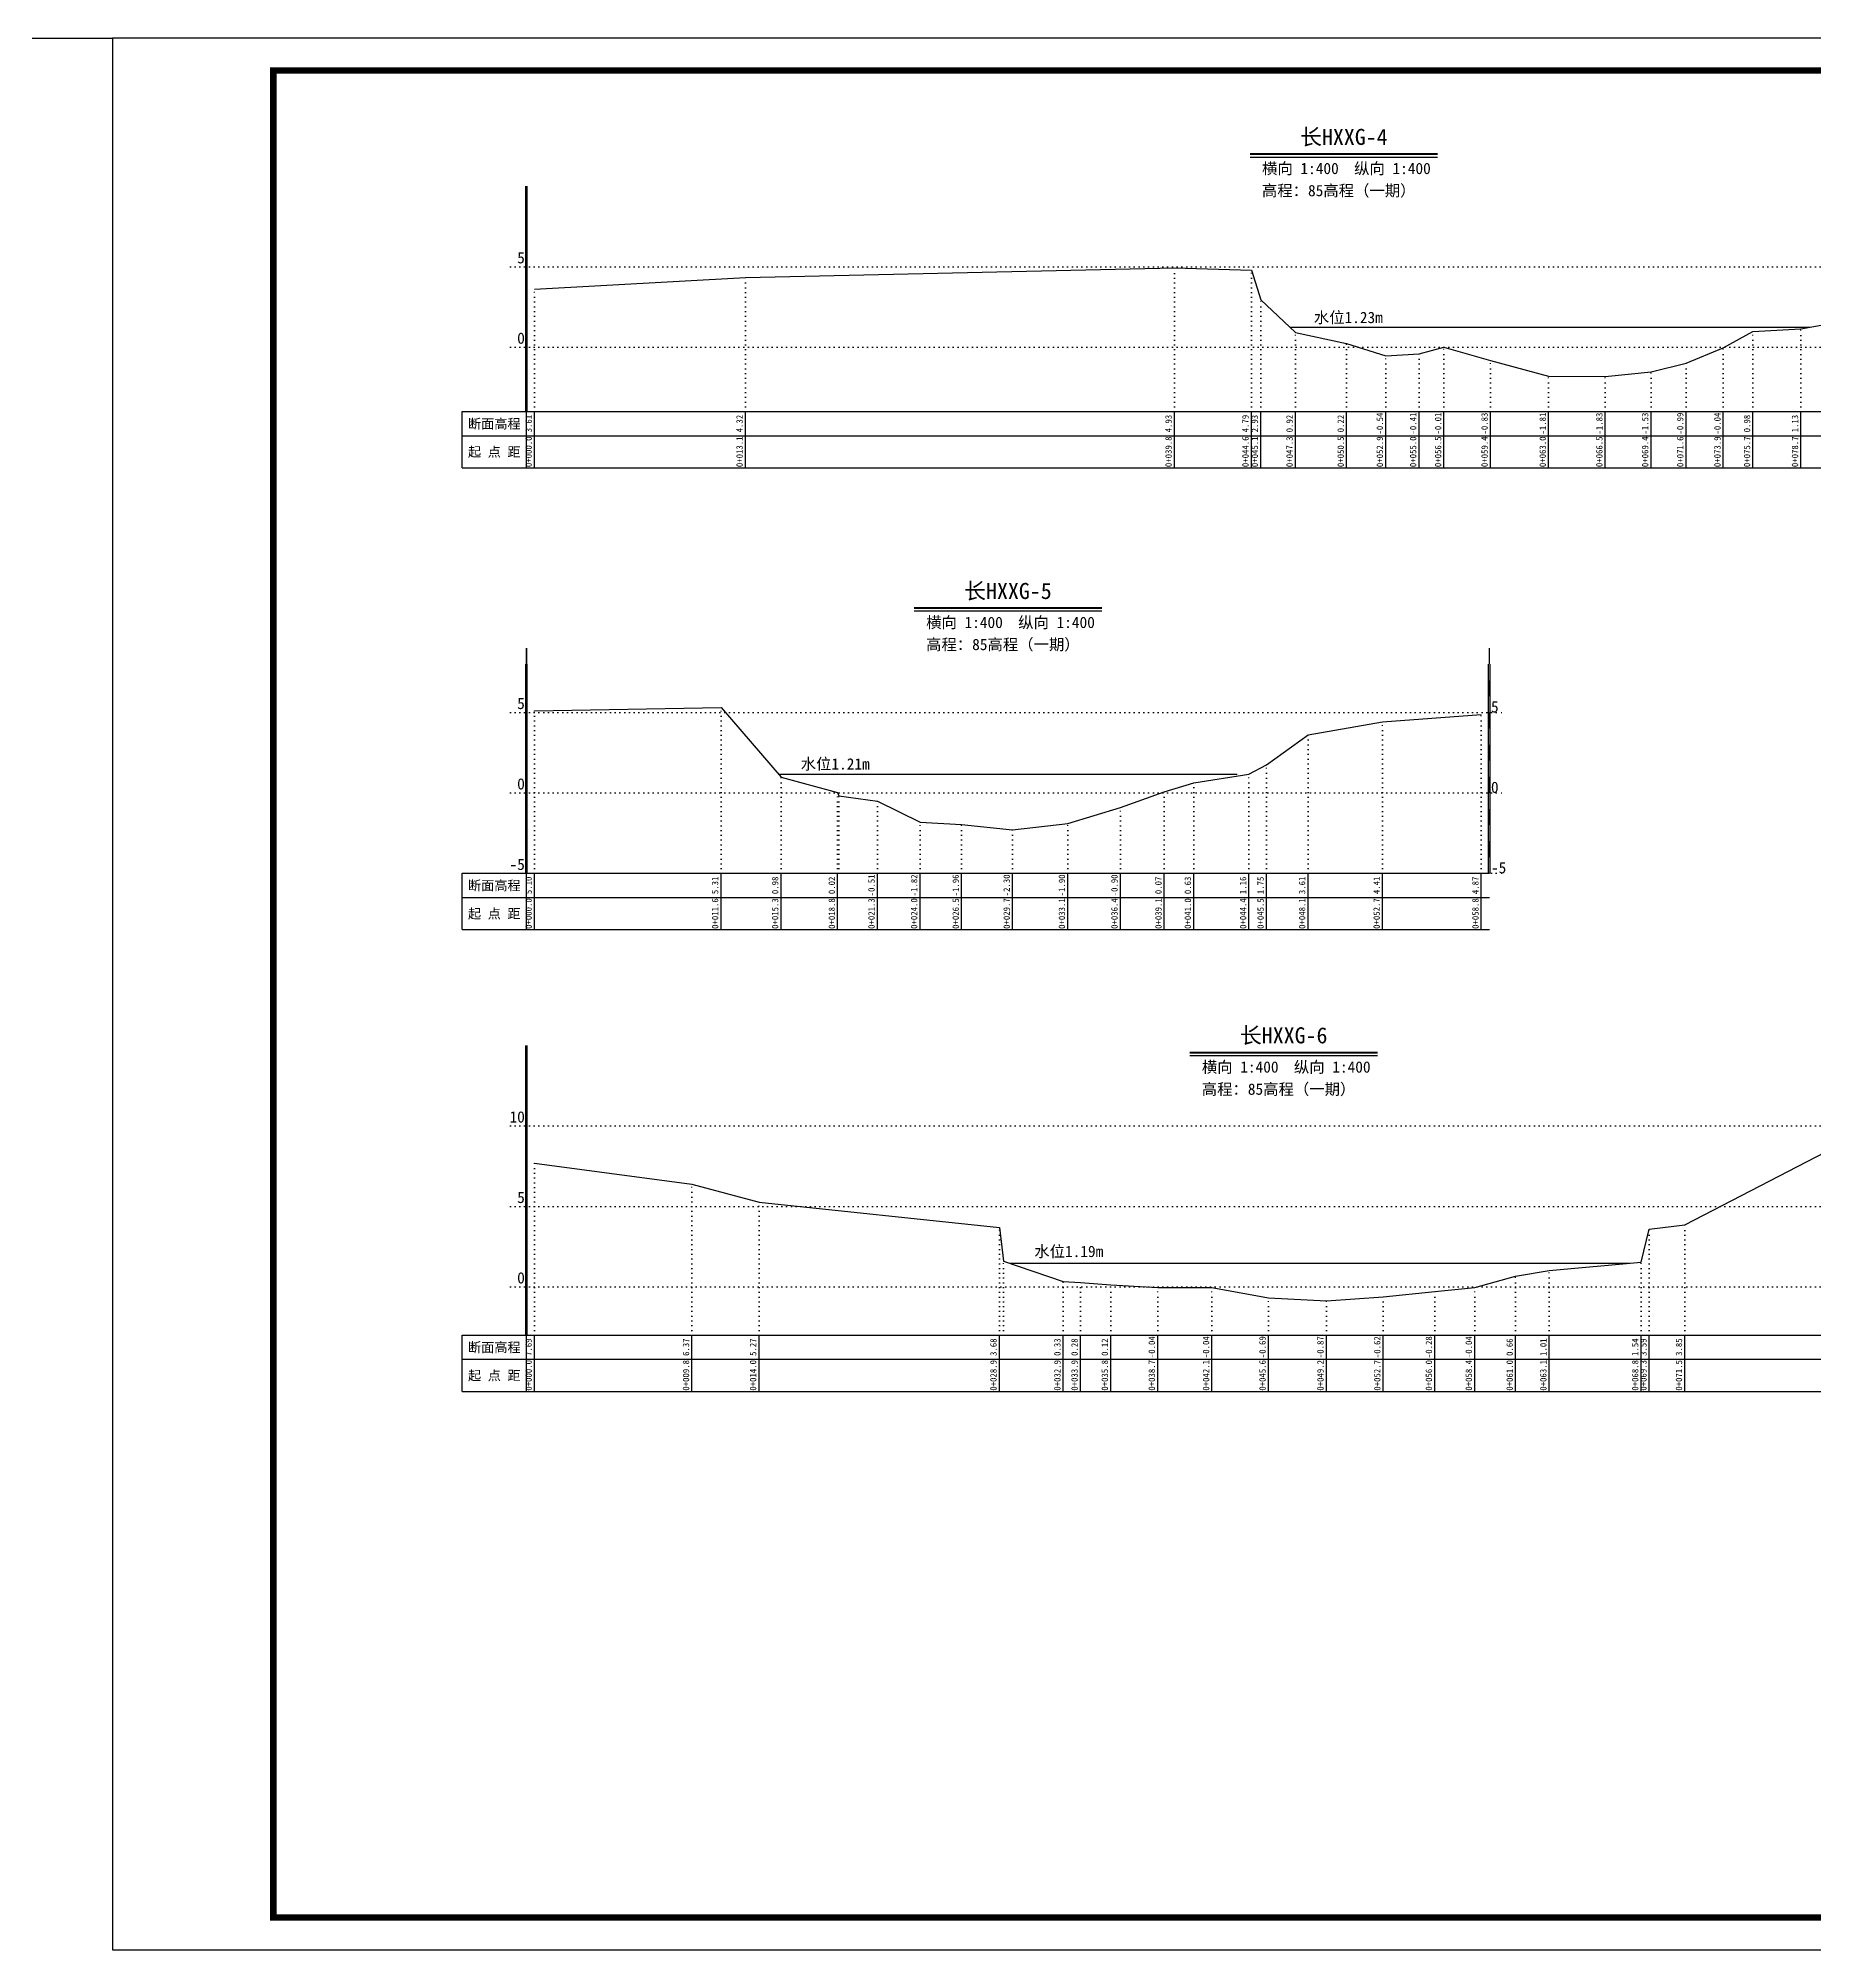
# Model space of a CAD drawing. Header units: millimetres. Extents: x 518104 to 520297, y 3371901 to 3372198.
# Drawn here: x 518535.9 to 518811.9, y 3371900.9 to 3372197.9 of the extents above; entities that cross this region are included whole.
import ezdxf
from ezdxf.enums import TextEntityAlignment as Align

# ---------------------------------------------------------------- set-up
doc = ezdxf.new("R2010")
doc.units = ezdxf.units.MM
doc.header["$LTSCALE"] = 0.4
doc.header["$MEASUREMENT"] = 0
doc.linetypes.add('X4', pattern=[1.6, 0, -1.6])
for name, color, linetype in [('DMX', 1, 'Continuous'), ('zdm1', 5, 'Continuous'), ('ZDMT5', 3, 'Continuous'), ('图框', 7, 'Continuous'), ('断面名称', 5, 'Continuous'), ('比例尺', 3, 'Continuous'), ('水位', 4, 'Continuous')]:
    doc.layers.add(name, color=color, linetype=linetype)
doc.styles.add('HDM', font='仿宋_GB2312.ttf')

msp = doc.modelspace()

# ---------------------------------------------------------------- linework, layer by layer
at = {"linetype": 'Continuous'}
msp.add_lwpolyline([(518524.36, 3372197.87), (518547.42, 3372197.87)], dxfattribs=at)
at = {"layer": 'DMX', "linetype": 'Continuous', "flags": 128}
for points in [[(518612.99, 3372158.9), (518645.77, 3372160.67), (518712.42, 3372162.2), (518724.37, 3372161.85), (518725.82, 3372157.2), (518731.22, 3372152.17), (518739.17, 3372150.42), (518745.24, 3372148.52), (518750.42, 3372148.85), (518754.29, 3372149.85), (518761.52, 3372147.8), (518770.54, 3372145.35), (518779.34, 3372145.3), (518786.47, 3372146.05), (518791.92, 3372147.4), (518797.69, 3372149.77), (518802.29, 3372152.32), (518809.74, 3372152.7), (518814.04, 3372153.52), (518815.37, 3372156.05), (518836.99, 3372161.67), (518851.52, 3372168.37), (518861.89, 3372168.37), (518864.47, 3372167.55)], [(518612.99, 3372093.37), (518641.97, 3372093.9), (518651.29, 3372083.07), (518660.09, 3372080.67), (518660.29, 3372080.15), (518666.27, 3372079.35), (518672.89, 3372076.07), (518679.34, 3372075.72), (518687.27, 3372074.87), (518695.84, 3372075.87), (518704.02, 3372078.37), (518710.84, 3372080.8), (518715.42, 3372082.2), (518723.99, 3372083.52), (518726.72, 3372085), (518733.17, 3372089.65), (518744.74, 3372091.65), (518760.09, 3372092.8)], [(518612.99, 3372023.1), (518637.44, 3372019.8), (518647.87, 3372017.05), (518685.22, 3372013.07), (518685.84, 3372007.87), (518695.14, 3372004.7), (518697.82, 3372004.57), (518702.52, 3372004.17), (518709.82, 3372003.77), (518718.24, 3372003.77), (518727.02, 3372002.15), (518736.02, 3372001.7), (518744.84, 3372002.32), (518752.87, 3372003.17), (518759.07, 3372003.77), (518765.42, 3372005.52), (518770.64, 3372006.4), (518784.92, 3372007.72), (518786.19, 3372012.85), (518791.72, 3372013.5), (518828.24, 3372032.39), (518835.29, 3372031.85), (518845.77, 3372031.87)]]:
    msp.add_lwpolyline(points, dxfattribs=at)
at = {"layer": 'zdm1', "linetype": 'Continuous'}
for p, q in [((518611.62, 3372139.87), (518611.62, 3372174.87)), ((518611.87, 3372139.87), (518611.87, 3372174.87)), ((518601.74, 3372139.87), (518612.99, 3372139.87)), ((518601.74, 3372131.12), (518601.74, 3372139.87)), ((518611.74, 3372131.12), (518611.74, 3372139.87)), ((518612.99, 3372139.87), (518865.72, 3372139.87)), ((518601.74, 3372136.12), (518865.72, 3372136.12)), ((518601.74, 3372131.12), (518865.72, 3372131.12)), ((518611.62, 3372068.12), (518611.62, 3372100.62)), ((518611.87, 3372068.12), (518611.87, 3372100.62)), ((518761.22, 3372068.12), (518761.22, 3372100.62)), ((518761.47, 3372068.12), (518761.47, 3372100.62)), ((518601.74, 3372068.12), (518612.99, 3372068.12)), ((518601.74, 3372059.37), (518601.74, 3372068.12)), ((518611.74, 3372059.37), (518611.74, 3372068.12)), ((518612.99, 3372068.12), (518761.34, 3372068.12)), ((518601.74, 3372064.37), (518761.34, 3372064.37)), ((518601.74, 3372059.37), (518761.34, 3372059.37)), ((518611.62, 3371996.37), (518611.62, 3372041.37)), ((518611.87, 3371996.37), (518611.87, 3372041.37)), ((518601.74, 3371996.37), (518612.99, 3371996.37)), ((518601.74, 3371987.62), (518601.74, 3371996.37)), ((518611.74, 3371987.62), (518611.74, 3371996.37)), ((518612.99, 3371996.37), (518847.02, 3371996.37)), ((518601.74, 3371992.62), (518847.02, 3371992.62)), ((518601.74, 3371987.62), (518847.02, 3371987.62))]:
    msp.add_line(p, q, dxfattribs=at)
at = {"layer": 'zdm1', "linetype": 'X4'}
for p, q in [((518609.24, 3372162.37), (518868.22, 3372162.37)), ((518609.24, 3372149.87), (518868.22, 3372149.87)), ((518609.24, 3372093.12), (518763.84, 3372093.12)), ((518609.24, 3372080.62), (518763.84, 3372080.62)), ((518609.24, 3372068.12), (518763.84, 3372068.12)), ((518609.24, 3372028.87), (518849.52, 3372028.87)), ((518609.24, 3372016.37), (518849.52, 3372016.37)), ((518609.24, 3372003.87), (518849.52, 3372003.87))]:
    msp.add_line(p, q, dxfattribs=at)
at = {"layer": 'zdm1', "linetype": 'Continuous', "flags": 128}
for points in [[(518611.74, 3372172.37, 0.25, 0.25, 0), (518611.74, 3372174.87, 0.25, 0.25, 0)], [(518611.74, 3372167.37, 0.25, 0.25, 0), (518611.74, 3372169.87, 0.25, 0.25, 0)], [(518611.74, 3372162.37, 0.25, 0.25, 0), (518611.74, 3372164.87, 0.25, 0.25, 0)], [(518611.74, 3372157.37, 0.25, 0.25, 0), (518611.74, 3372159.87, 0.25, 0.25, 0)], [(518611.74, 3372152.37, 0.25, 0.25, 0), (518611.74, 3372154.87, 0.25, 0.25, 0)], [(518611.74, 3372147.37, 0.25, 0.25, 0), (518611.74, 3372149.87, 0.25, 0.25, 0)], [(518611.74, 3372142.37, 0.25, 0.25, 0), (518611.74, 3372144.87, 0.25, 0.25, 0)], [(518611.74, 3372100.62, 0.25, 0.25, 0), (518611.74, 3372103.12, 0.25, 0.25, 0)], [(518761.34, 3372100.62, 0.25, 0.25, 0), (518761.34, 3372103.12, 0.25, 0.25, 0)], [(518611.74, 3372095.62, 0.25, 0.25, 0), (518611.74, 3372098.12, 0.25, 0.25, 0)], [(518761.34, 3372095.62, 0.25, 0.25, 0), (518761.34, 3372098.12, 0.25, 0.25, 0)], [(518611.74, 3372090.62, 0.25, 0.25, 0), (518611.74, 3372093.12, 0.25, 0.25, 0)], [(518761.34, 3372090.62, 0.25, 0.25, 0), (518761.34, 3372093.12, 0.25, 0.25, 0)], [(518611.74, 3372085.62, 0.25, 0.25, 0), (518611.74, 3372088.12, 0.25, 0.25, 0)], [(518761.34, 3372085.62, 0.25, 0.25, 0), (518761.34, 3372088.12, 0.25, 0.25, 0)], [(518611.74, 3372080.62, 0.25, 0.25, 0), (518611.74, 3372083.12, 0.25, 0.25, 0)], [(518761.34, 3372080.62, 0.25, 0.25, 0), (518761.34, 3372083.12, 0.25, 0.25, 0)], [(518611.74, 3372075.62, 0.25, 0.25, 0), (518611.74, 3372078.12, 0.25, 0.25, 0)], [(518761.34, 3372075.62, 0.25, 0.25, 0), (518761.34, 3372078.12, 0.25, 0.25, 0)], [(518611.74, 3372070.62, 0.25, 0.25, 0), (518611.74, 3372073.12, 0.25, 0.25, 0)], [(518761.34, 3372070.62, 0.25, 0.25, 0), (518761.34, 3372073.12, 0.25, 0.25, 0)], [(518611.74, 3372038.87, 0.25, 0.25, 0), (518611.74, 3372041.37, 0.25, 0.25, 0)], [(518611.74, 3372033.87, 0.25, 0.25, 0), (518611.74, 3372036.37, 0.25, 0.25, 0)], [(518611.74, 3372028.87, 0.25, 0.25, 0), (518611.74, 3372031.37, 0.25, 0.25, 0)], [(518611.74, 3372023.87, 0.25, 0.25, 0), (518611.74, 3372026.37, 0.25, 0.25, 0)], [(518611.74, 3372018.87, 0.25, 0.25, 0), (518611.74, 3372021.37, 0.25, 0.25, 0)], [(518611.74, 3372013.87, 0.25, 0.25, 0), (518611.74, 3372016.37, 0.25, 0.25, 0)], [(518611.74, 3372008.87, 0.25, 0.25, 0), (518611.74, 3372011.37, 0.25, 0.25, 0)], [(518611.74, 3372003.87, 0.25, 0.25, 0), (518611.74, 3372006.37, 0.25, 0.25, 0)], [(518611.74, 3371998.87, 0.25, 0.25, 0), (518611.74, 3372001.37, 0.25, 0.25, 0)]]:
    msp.add_lwpolyline(points, format="xyseb", dxfattribs=at)
at = {"layer": 'ZDMT5', "linetype": 'X4'}
for p, q in [((518712.42, 3372139.87), (518712.42, 3372162.2)), ((518724.37, 3372139.87), (518724.37, 3372161.85)), ((518612.99, 3372139.87), (518612.99, 3372158.9)), ((518645.77, 3372139.87), (518645.77, 3372160.67)), ((518725.82, 3372139.87), (518725.82, 3372157.2)), ((518731.22, 3372139.87), (518731.22, 3372152.17)), ((518739.17, 3372139.87), (518739.17, 3372150.42)), ((518802.29, 3372139.87), (518802.29, 3372152.32)), ((518809.74, 3372139.87), (518809.74, 3372152.7)), ((518745.24, 3372139.87), (518745.24, 3372148.52)), ((518750.42, 3372139.87), (518750.42, 3372148.85)), ((518754.29, 3372139.87), (518754.29, 3372149.85)), ((518761.52, 3372139.87), (518761.52, 3372147.8)), ((518791.92, 3372139.87), (518791.92, 3372147.4)), ((518797.69, 3372139.87), (518797.69, 3372149.77)), ((518770.54, 3372139.87), (518770.54, 3372145.35)), ((518779.34, 3372139.87), (518779.34, 3372145.3)), ((518786.47, 3372139.87), (518786.47, 3372146.05)), ((518641.97, 3372068.12), (518641.97, 3372093.9)), ((518612.99, 3372068.12), (518612.99, 3372093.37)), ((518744.74, 3372068.12), (518744.74, 3372091.65)), ((518760.09, 3372068.12), (518760.09, 3372092.8)), ((518733.17, 3372068.12), (518733.17, 3372089.65)), ((518726.72, 3372068.12), (518726.72, 3372085)), ((518651.29, 3372068.12), (518651.29, 3372083.07)), ((518715.42, 3372068.12), (518715.42, 3372082.2)), ((518723.99, 3372068.12), (518723.99, 3372083.52)), ((518660.09, 3372068.12), (518660.09, 3372080.67)), ((518660.29, 3372068.12), (518660.29, 3372080.15)), ((518666.27, 3372068.12), (518666.27, 3372079.35)), ((518710.84, 3372068.12), (518710.84, 3372080.8)), ((518672.89, 3372068.12), (518672.89, 3372076.07)), ((518679.34, 3372068.12), (518679.34, 3372075.72)), ((518695.84, 3372068.12), (518695.84, 3372075.87)), ((518704.02, 3372068.12), (518704.02, 3372078.37)), ((518687.27, 3372068.12), (518687.27, 3372074.87)), ((518612.99, 3371996.37), (518612.99, 3372023.1)), ((518637.44, 3371996.37), (518637.44, 3372019.8)), ((518647.87, 3371996.37), (518647.87, 3372017.05)), ((518791.72, 3371996.37), (518791.72, 3372013.5)), ((518685.22, 3371996.37), (518685.22, 3372013.07)), ((518786.19, 3371996.37), (518786.19, 3372012.85)), ((518685.84, 3371996.37), (518685.84, 3372007.87)), ((518784.92, 3371996.37), (518784.92, 3372007.72)), ((518695.14, 3371996.37), (518695.14, 3372004.7)), ((518697.82, 3371996.37), (518697.82, 3372004.57)), ((518765.42, 3371996.37), (518765.42, 3372005.52)), ((518770.64, 3371996.37), (518770.64, 3372006.4)), ((518702.52, 3371996.37), (518702.52, 3372004.17)), ((518709.82, 3371996.37), (518709.82, 3372003.77)), ((518718.24, 3371996.37), (518718.24, 3372003.77)), ((518727.02, 3371996.37), (518727.02, 3372002.15)), ((518736.02, 3371996.37), (518736.02, 3372001.7)), ((518744.84, 3371996.37), (518744.84, 3372002.32)), ((518752.87, 3371996.37), (518752.87, 3372003.17)), ((518759.07, 3371996.37), (518759.07, 3372003.77))]:
    msp.add_line(p, q, dxfattribs=at)
at = {"layer": 'ZDMT5', "linetype": 'Continuous'}
for p, q in [((518612.99, 3372131.12), (518612.99, 3372139.87)), ((518645.77, 3372131.12), (518645.77, 3372139.87)), ((518712.42, 3372131.12), (518712.42, 3372139.87)), ((518724.37, 3372131.12), (518724.37, 3372139.87)), ((518725.82, 3372131.12), (518725.82, 3372139.87)), ((518731.22, 3372131.12), (518731.22, 3372139.87)), ((518739.17, 3372131.12), (518739.17, 3372139.87)), ((518745.24, 3372131.12), (518745.24, 3372139.87)), ((518750.42, 3372131.12), (518750.42, 3372139.87)), ((518754.29, 3372131.12), (518754.29, 3372139.87)), ((518761.52, 3372131.12), (518761.52, 3372139.87)), ((518770.54, 3372131.12), (518770.54, 3372139.87)), ((518779.34, 3372131.12), (518779.34, 3372139.87)), ((518786.47, 3372131.12), (518786.47, 3372139.87)), ((518791.92, 3372131.12), (518791.92, 3372139.87)), ((518797.69, 3372131.12), (518797.69, 3372139.87)), ((518802.29, 3372131.12), (518802.29, 3372139.87)), ((518809.74, 3372131.12), (518809.74, 3372139.87)), ((518612.99, 3372059.37), (518612.99, 3372068.12)), ((518641.97, 3372059.37), (518641.97, 3372068.12)), ((518651.29, 3372059.37), (518651.29, 3372068.12)), ((518660.09, 3372059.37), (518660.09, 3372068.12)), ((518666.27, 3372059.37), (518666.27, 3372068.12)), ((518672.89, 3372059.37), (518672.89, 3372068.12)), ((518679.34, 3372059.37), (518679.34, 3372068.12)), ((518687.27, 3372059.37), (518687.27, 3372068.12)), ((518695.84, 3372059.37), (518695.84, 3372068.12)), ((518704.02, 3372059.37), (518704.02, 3372068.12)), ((518710.84, 3372059.37), (518710.84, 3372068.12)), ((518715.42, 3372059.37), (518715.42, 3372068.12)), ((518723.99, 3372059.37), (518723.99, 3372068.12)), ((518726.72, 3372059.37), (518726.72, 3372068.12)), ((518733.17, 3372059.37), (518733.17, 3372068.12)), ((518744.74, 3372059.37), (518744.74, 3372068.12)), ((518760.09, 3372059.37), (518760.09, 3372068.12)), ((518612.99, 3371987.62), (518612.99, 3371996.37)), ((518637.44, 3371987.62), (518637.44, 3371996.37)), ((518647.87, 3371987.62), (518647.87, 3371996.37)), ((518685.22, 3371987.62), (518685.22, 3371996.37)), ((518695.14, 3371987.62), (518695.14, 3371996.37)), ((518697.82, 3371987.62), (518697.82, 3371996.37)), ((518702.52, 3371987.62), (518702.52, 3371996.37)), ((518709.82, 3371987.62), (518709.82, 3371996.37)), ((518718.24, 3371987.62), (518718.24, 3371996.37)), ((518727.02, 3371987.62), (518727.02, 3371996.37)), ((518736.02, 3371987.62), (518736.02, 3371996.37)), ((518744.84, 3371987.62), (518744.84, 3371996.37)), ((518752.87, 3371987.62), (518752.87, 3371996.37)), ((518759.07, 3371987.62), (518759.07, 3371996.37)), ((518765.42, 3371987.62), (518765.42, 3371996.37)), ((518770.64, 3371987.62), (518770.64, 3371996.37)), ((518784.92, 3371987.62), (518784.92, 3371996.37)), ((518786.19, 3371987.62), (518786.19, 3371996.37)), ((518791.72, 3371987.62), (518791.72, 3371996.37))]:
    msp.add_line(p, q, dxfattribs=at)
at = {"layer": '图框', "flags": 128}
msp.add_lwpolyline([(518547.42, 3371900.87), (518967.42, 3371900.87), (518967.42, 3372197.87), (518547.42, 3372197.87)], close=True, dxfattribs=at)
at = {"layer": '图框', "const_width": 1, "flags": 128}
msp.add_lwpolyline([(518572.42, 3371905.87), (518962.42, 3371905.87), (518962.42, 3372192.87), (518572.42, 3372192.87)], close=True, dxfattribs=at)
at = {"layer": '比例尺', "color": 3, "linetype": 'Continuous', "lineweight": 40}
for p, q in [((518724.17, 3372179.91), (518753.29, 3372179.91)), ((518671.98, 3372109.38), (518701.11, 3372109.38)), ((518714.82, 3372040.3), (518743.94, 3372040.3))]:
    msp.add_line(p, q, dxfattribs=at)
at = {"layer": '比例尺', "color": 3, "linetype": 'Continuous'}
for p, q in [((518724.17, 3372179.41), (518753.29, 3372179.41)), ((518671.98, 3372108.88), (518701.11, 3372108.88)), ((518714.82, 3372039.8), (518743.94, 3372039.8))]:
    msp.add_line(p, q, dxfattribs=at)
at = {"layer": '水位', "color": 6, "linetype": 'Continuous', "flags": 128}
for points in [[(518730.36, 3372152.97), (518811.17, 3372152.97)], [(518650.9, 3372083.53), (518722.18, 3372083.53)], [(518686.77, 3372007.56), (518783.14, 3372007.56)]]:
    msp.add_lwpolyline(points, dxfattribs=at)

# ---------------------------------------------------------------- texts
at = {"layer": 'zdm1', "linetype": 'Continuous', "style": 'HDM'}
for s, p in [('5', (518611.49, 3372162.37)), ('0', (518611.49, 3372149.87)), ('5', (518611.49, 3372093.12)), ('0', (518611.49, 3372080.62)), ('-5', (518611.49, 3372068.12)), ('10', (518611.49, 3372028.87)), ('5', (518611.49, 3372016.37)), ('0', (518611.49, 3372003.87))]:
    msp.add_text(s, height=1.75, dxfattribs=at).set_placement(p, align=Align.BOTTOM_RIGHT)
for s, p in [('断面高程', (518606.74, 3372138)), ('起 点 距', (518606.74, 3372133.62)), ('断面高程', (518606.74, 3372066.25)), ('起 点 距', (518606.74, 3372061.87)), ('断面高程', (518606.74, 3371994.5)), ('起 点 距', (518606.74, 3371990.12))]:
    msp.add_text(s, height=1.5, dxfattribs=at).set_placement(p, align=Align.MIDDLE)
for s, p in [('5', (518761.59, 3372093.12)), ('0', (518761.59, 3372080.62)), ('-5', (518761.59, 3372068.12))]:
    msp.add_text(s, height=1.75, dxfattribs=at).set_placement(p)
at = {"layer": 'ZDMT5', "linetype": 'Continuous', "style": 'HDM'}
for s, p in [('3.61', (518612.87, 3372138)), ('4.32', (518645.64, 3372138)), ('4.93', (518712.29, 3372138)), ('4.79', (518724.24, 3372138)), ('2.93', (518725.69, 3372138)), ('0.92', (518731.09, 3372138)), ('0.22', (518739.04, 3372138)), ('-0.54', (518745.12, 3372138)), ('-0.41', (518750.29, 3372138)), ('-0.01', (518754.17, 3372138)), ('-0.83', (518761.39, 3372138)), ('-1.81', (518770.42, 3372138)), ('-1.83', (518779.22, 3372138)), ('-1.53', (518786.34, 3372138)), ('-0.99', (518791.79, 3372138)), ('-0.04', (518797.57, 3372138)), ('0.98', (518802.17, 3372138)), ('1.13', (518809.62, 3372138)), ('0+000.0', (518612.87, 3372133.62)), ('0+013.1', (518645.64, 3372133.62)), ('0+039.8', (518712.29, 3372133.62)), ('0+044.6', (518724.24, 3372133.62)), ('0+045.1', (518725.69, 3372133.62)), ('0+047.3', (518731.09, 3372133.62)), ('0+050.5', (518739.04, 3372133.62)), ('0+052.9', (518745.12, 3372133.62)), ('0+055.0', (518750.29, 3372133.62)), ('0+056.5', (518754.17, 3372133.62)), ('0+059.4', (518761.39, 3372133.62)), ('0+063.0', (518770.42, 3372133.62)), ('0+066.5', (518779.22, 3372133.62)), ('0+069.4', (518786.34, 3372133.62)), ('0+071.6', (518791.79, 3372133.62)), ('0+073.9', (518797.57, 3372133.62)), ('0+075.7', (518802.17, 3372133.62)), ('0+078.7', (518809.62, 3372133.62)), ('5.10', (518612.87, 3372066.25)), ('5.31', (518641.84, 3372066.25)), ('0.98', (518651.17, 3372066.25)), ('0.02', (518659.97, 3372066.25)), ('-0.51', (518666.14, 3372066.25)), ('-1.82', (518672.77, 3372066.25)), ('-1.96', (518679.22, 3372066.25)), ('-2.30', (518687.14, 3372066.25)), ('-1.90', (518695.72, 3372066.25)), ('-0.90', (518703.89, 3372066.25)), ('0.07', (518710.72, 3372066.25)), ('0.63', (518715.29, 3372066.25)), ('1.16', (518723.87, 3372066.25)), ('1.75', (518726.59, 3372066.25)), ('3.61', (518733.04, 3372066.25)), ('4.41', (518744.62, 3372066.25)), ('4.87', (518759.97, 3372066.25)), ('0+000.0', (518612.87, 3372061.87)), ('0+011.6', (518641.84, 3372061.87)), ('0+015.3', (518651.17, 3372061.87)), ('0+018.8', (518659.97, 3372061.87)), ('0+021.3', (518666.14, 3372061.87)), ('0+024.0', (518672.77, 3372061.87)), ('0+026.5', (518679.22, 3372061.87)), ('0+029.7', (518687.14, 3372061.87)), ('0+033.1', (518695.72, 3372061.87)), ('0+036.4', (518703.89, 3372061.87)), ('0+039.1', (518710.72, 3372061.87)), ('0+041.0', (518715.29, 3372061.87)), ('0+044.4', (518723.87, 3372061.87)), ('0+045.5', (518726.59, 3372061.87)), ('0+048.1', (518733.04, 3372061.87)), ('0+052.7', (518744.62, 3372061.87)), ('0+058.8', (518759.97, 3372061.87)), ('7.69', (518612.87, 3371994.5)), ('6.37', (518637.32, 3371994.5)), ('5.27', (518647.74, 3371994.5)), ('3.68', (518685.09, 3371994.5)), ('0.33', (518695.02, 3371994.5)), ('0.28', (518697.69, 3371994.5)), ('0.12', (518702.39, 3371994.5)), ('-0.04', (518709.69, 3371994.5)), ('-0.04', (518718.12, 3371994.5)), ('-0.69', (518726.89, 3371994.5)), ('-0.87', (518735.89, 3371994.5)), ('-0.62', (518744.72, 3371994.5)), ('-0.28', (518752.74, 3371994.5)), ('-0.04', (518758.94, 3371994.5)), ('0.66', (518765.29, 3371994.5)), ('1.01', (518770.52, 3371994.5)), ('1.54', (518784.79, 3371994.5)), ('3.59', (518786.07, 3371994.5)), ('3.85', (518791.59, 3371994.5)), ('0+000.0', (518612.87, 3371990.12)), ('0+009.8', (518637.32, 3371990.12)), ('0+014.0', (518647.74, 3371990.12)), ('0+028.9', (518685.09, 3371990.12)), ('0+032.9', (518695.02, 3371990.12)), ('0+033.9', (518697.69, 3371990.12)), ('0+035.8', (518702.39, 3371990.12)), ('0+038.7', (518709.69, 3371990.12)), ('0+042.1', (518718.12, 3371990.12)), ('0+045.6', (518726.89, 3371990.12)), ('0+049.2', (518735.89, 3371990.12)), ('0+052.7', (518744.72, 3371990.12)), ('0+056.0', (518752.74, 3371990.12)), ('0+058.4', (518758.94, 3371990.12)), ('0+061.0', (518765.29, 3371990.12)), ('0+063.1', (518770.52, 3371990.12)), ('0+068.8', (518784.79, 3371990.12)), ('0+069.3', (518786.07, 3371990.12)), ('0+071.5', (518791.59, 3371990.12))]:
    msp.add_text(s, height=1, rotation=90, dxfattribs=at).set_placement(p, align=Align.BOTTOM_CENTER)
at = {"layer": '断面名称', "color": 5, "linetype": 'Continuous', "style": 'HDM'}
for s, p in [('长HXXG-4', (518738.73, 3372182.59)), ('长HXXG-5', (518686.54, 3372112.04)), ('长HXXG-6', (518729.38, 3372043))]:
    msp.add_text(s, height=2.5, dxfattribs=at).set_placement(p, align=Align.MIDDLE)
at = {"layer": '比例尺', "color": 3, "linetype": 'Continuous', "style": 'HDM'}
for s, p in [('横向 1:400  纵向 1:400', (518752.24, 3372176.24)), ('高程：85高程（一期）', (518749.87, 3372172.8)), ('横向 1:400  纵向 1:400', (518700.05, 3372105.71)), ('高程：85高程（一期）', (518697.69, 3372102.28)), ('横向 1:400  纵向 1:400', (518742.89, 3372036.63)), ('高程：85高程（一期）', (518740.52, 3372033.19))]:
    msp.add_text(s, height=1.75, dxfattribs=at).set_placement(p, align=Align.BOTTOM_RIGHT)
at = {"layer": '水位', "color": 6, "linetype": 'Continuous', "style": 'HDM'}
for s, p in [('水位1.23m', (518739.43, 3372154.53)), ('水位1.21m', (518659.71, 3372085.16)), ('水位1.19m', (518696, 3372009.42))]:
    msp.add_text(s, height=1.75, dxfattribs=at).set_placement(p, align=Align.MIDDLE)

doc.saveas('drawing.dxf')
